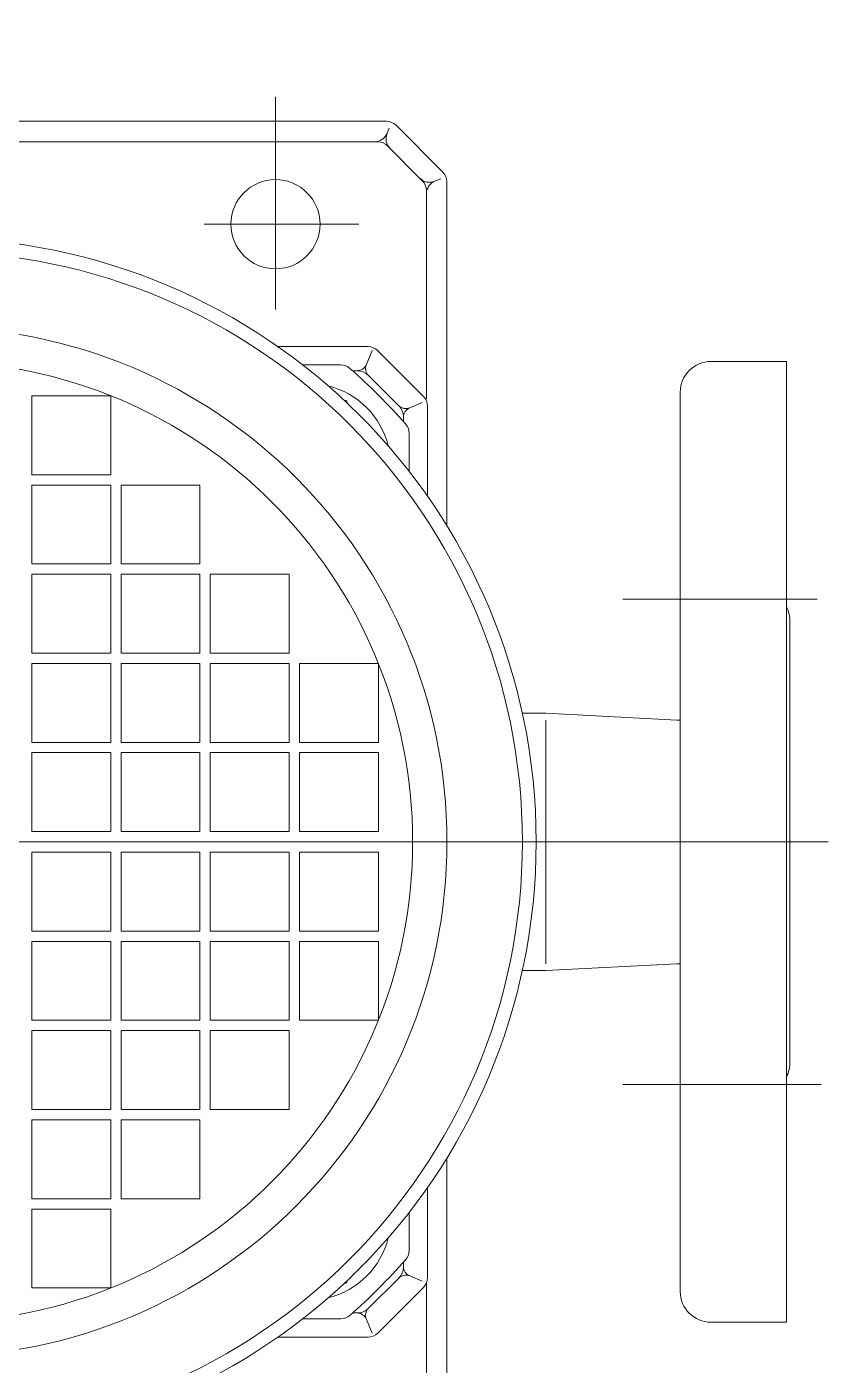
# Model space of a CAD drawing. Header units: millimetres. Extents: x 226317 to 226469, y 8188100 to 8188260.
# Drawn here: x 226393.9187 to 226394.0355, y 8188237.0326 to 8188237.2276 of the extents above; entities that cross this region are included whole.
import ezdxf

# ---------------------------------------------------------------- set-up
doc = ezdxf.new("R2010")
doc.units = ezdxf.units.MM
doc.linetypes.add('IMPORT-RAYABARRA', pattern=[0.8499999999999998, 0.2999999999999999, -0.2999999999999999, 0, -0.25])
doc.layers.add('0-BLOCK-SANIT', color=8, linetype='Continuous', lineweight=25)
doc.layers.add('MQ.TUBERÍA PVC 20mmø', color=3, linetype='IMPORT-RAYABARRA')

# ---------------------------------------------------------------- blocks, each defined once
blk = doc.blocks.new('ASDA')
at = {"layer": '0-BLOCK-SANIT', "color": 8, "lineweight": 0}
for p, q in [((-1.722102589381393, -3.546994368545711, -9.698933451613519e-07), (-1.722102589381393, -3.516010177321732, -9.698933451613519e-07)), ((-1.722102589381393, -3.546994368545711, -9.698933451613519e-07), (-1.722102589381393, -3.516010177321732, -9.698933451613519e-07)), ((-1.705933398974594, -3.519584975205362, -9.698933451613519e-07), (-1.838275195506867, -3.519584975205362, -9.698933451613519e-07)), ((-1.705933398974594, -3.519584975205362, -9.698933451613519e-07), (-1.838275195506867, -3.519584975205362, -9.698933451613519e-07)), ((-1.697689674270805, -3.52699972782284, -9.698933451613519e-07), (-1.704518107173499, -3.52017147000879, -9.698933451613519e-07)), ((-1.697689674270805, -3.52699972782284, -9.698933451613519e-07), (-1.704518107173499, -3.52017147000879, -9.698933451613519e-07)), ((-1.705515538749751, -3.520582194440067, -9.698933451613519e-07), (-1.705833903921302, -3.521350775845349, -9.698933451613519e-07)), ((-1.705515538749751, -3.520582194440067, -9.698933451613519e-07), (-1.705833903921302, -3.521350775845349, -9.698933451613519e-07)), ((-1.707175585848745, -3.5225849756971, -9.698933451613519e-07), (-1.837032032606658, -3.5225849756971, -9.698933451613519e-07)), ((-1.707175585848745, -3.5225849756971, -9.698933451613519e-07), (-1.837032032606658, -3.5225849756971, -9.698933451613519e-07)), ((-1.700689682213124, -3.528242382220924, -9.698933451613519e-07), (-1.705760510114487, -3.523171682842076, -9.698933451613519e-07)), ((-1.700689682213124, -3.528242382220924, -9.698933451613519e-07), (-1.705760510114487, -3.523171682842076, -9.698933451613519e-07)), ((-1.697993510810193, -3.527953724376857, -9.698933451613519e-07), (-1.698869347048458, -3.528316511772573, -9.698933451613519e-07)), ((-1.697993510810193, -3.527953724376857, -9.698933451613519e-07), (-1.698869347048458, -3.528316511772573, -9.698933451613519e-07)), ((-1.700104299408849, -3.560093306936324, -9.698933451613519e-07), (-1.700104299408849, -3.529656204394996, -9.698933451613519e-07)), ((-1.700104299408849, -3.560093306936324, -9.698933451613519e-07), (-1.700104299408849, -3.529656204394996, -9.698933451613519e-07)), ((-1.697104298917111, -3.578550002537668, -9.698933451613519e-07), (-1.697104298917111, -3.528413559310138, -9.698933451613519e-07)), ((-1.697104298917111, -3.578550002537668, -9.698933451613519e-07), (-1.697104298917111, -3.528413559310138, -9.698933451613519e-07)), ((-1.732515675423201, -3.534585007466376, -9.698933451613519e-07), (-1.709959767234977, -3.534585007466376, -9.698933451613519e-07)), ((-1.732515675423201, -3.534585007466376, -9.698933451613519e-07), (-1.709959767234977, -3.534585007466376, -9.698933451613519e-07)), ((-1.721739794535097, -3.552421462722123, -9.698933451613519e-07), (-1.708604542014655, -3.552421462722123, -9.698933451613519e-07)), ((-1.721739794535097, -3.552421462722123, -9.698933451613519e-07), (-1.708604542014655, -3.552421462722123, -9.698933451613519e-07)), ((-1.708003678766545, -3.552973144687712, -9.698933451613519e-07), (-1.708847140369471, -3.555009406991303, -9.698933451613519e-07)), ((-1.708003678766545, -3.552973144687712, -9.698933451613519e-07), (-1.708847140369471, -3.555009406991303, -9.698933451613519e-07)), ((-1.700525549647864, -3.559672030620277, -9.698933451613519e-07), (-1.707190233690199, -3.553007342852652, -9.698933451613519e-07)), ((-1.700525549647864, -3.559672030620277, -9.698933451613519e-07), (-1.707190233690199, -3.553007342852652, -9.698933451613519e-07)), ((-1.712571827170905, -3.555084976367652, -9.698933451613519e-07), (-1.718123586324509, -3.555084976367652, -9.698933451613519e-07)), ((-1.712571827170905, -3.555084976367652, -9.698933451613519e-07), (-1.718123586324509, -3.555084976367652, -9.698933451613519e-07)), ((-1.647601369244512, -3.554585066623986, -9.698933451613519e-07), (-1.658601369184908, -3.554585066623986, -9.698933451613519e-07)), ((-1.647601369244512, -3.554585066623986, -9.698933451613519e-07), (-1.658601369184908, -3.554585066623986, -9.698933451613519e-07)), ((-1.647601369244512, -3.554585066623986, -9.698933451613519e-07), (-1.647601369244512, -3.694584882818162, -9.698933451613519e-07)), ((-1.647601369244512, -3.554585066623986, -9.698933451613519e-07), (-1.647601369244512, -3.694584882818162, -9.698933451613519e-07)), ((-1.710060107929166, -3.555934981442988, -9.698933451613519e-07), (-1.710854298842605, -3.555934981442988, -9.698933451613519e-07)), ((-1.710060107929166, -3.555934981442988, -9.698933451613519e-07), (-1.710854298842605, -3.555934981442988, -9.698933451613519e-07)), ((-1.704039070231374, -3.561127417720854, -9.698933451613519e-07), (-1.708645622653421, -3.556520867161453, -9.698933451613519e-07)), ((-1.704039070231374, -3.561127417720854, -9.698933451613519e-07), (-1.708645622653421, -3.556520867161453, -9.698933451613519e-07)), ((-1.663101370853838, -3.559084854088724, -9.698933451613519e-07), (-1.663101370853838, -3.690085067413747, -9.698933451613519e-07)), ((-1.663101370853838, -3.559084854088724, -9.698933451613519e-07), (-1.663101370853838, -3.690085067413747, -9.698933451613519e-07)), ((-1.746102835459169, -3.559584976173937, -9.698933451613519e-07), (-1.757602834550198, -3.559584976173937, -9.698933451613519e-07)), ((-1.757602834550198, -3.571084975264966, -9.698933451613519e-07), (-1.757602834550198, -3.559584976173937, -9.698933451613519e-07)), ((-1.757602834550198, -3.571084975264966, -9.698933451613519e-07), (-1.757602834550198, -3.559584976173937, -9.698933451613519e-07)), ((-1.746102835459169, -3.559584976173937, -9.698933451613519e-07), (-1.757602834550198, -3.559584976173937, -9.698933451613519e-07)), ((-1.746102835459169, -3.571084975264966, -9.698933451613519e-07), (-1.746102835459169, -3.559584976173937, -9.698933451613519e-07)), ((-1.746102835459169, -3.571084975264966, -9.698933451613519e-07), (-1.746102835459169, -3.559584976173937, -9.698933451613519e-07)), ((-1.712025440705474, -3.560283339582384, -9.698933451613519e-07), (-1.711816217226442, -3.560283339582384, -9.698933451613519e-07)), ((-1.712025440705474, -3.560283339582384, -9.698933451613519e-07), (-1.711816217226442, -3.560283339582384, -9.698933451613519e-07)), ((-1.711816323397215, -3.560283432714641, -9.698933451613519e-07), (-1.711567846534308, -3.560713804326952, -9.698933451613519e-07)), ((-1.711816323397215, -3.560283432714641, -9.698933451613519e-07), (-1.711567846534308, -3.560713804326952, -9.698933451613519e-07)), ((-1.700723822636064, -3.560582497157156, -9.698933451613519e-07), (-1.702527373505291, -3.561329553835094, -9.698933451613519e-07)), ((-1.700723822636064, -3.560582497157156, -9.698933451613519e-07), (-1.702527373505291, -3.561329553835094, -9.698933451613519e-07)), ((-1.699939501879271, -3.561086288653314, -9.698933451613519e-07), (-1.699939501879271, -3.574221755377948, -9.698933451613519e-07)), ((-1.699939501879271, -3.561086288653314, -9.698933451613519e-07), (-1.699939501879271, -3.574221755377948, -9.698933451613519e-07)), ((-1.703452929330524, -3.562541549094021, -9.698933451613519e-07), (-1.703452929330524, -3.563336105085909, -9.698933451613519e-07)), ((-1.703452929330524, -3.562541549094021, -9.698933451613519e-07), (-1.703452929330524, -3.563336105085909, -9.698933451613519e-07)), ((-1.70260112680262, -3.570608017034829, -9.698933451613519e-07), (-1.70260112680262, -3.56505558732897, -9.698933451613519e-07)), ((-1.70260112680262, -3.570608017034829, -9.698933451613519e-07), (-1.70260112680262, -3.56505558732897, -9.698933451613519e-07)), ((-1.746102835459169, -3.571084975264966, -9.698933451613519e-07), (-1.757602834550198, -3.571084975264966, -9.698933451613519e-07)), ((-1.746102835459169, -3.571084975264966, -9.698933451613519e-07), (-1.757602834550198, -3.571084975264966, -9.698933451613519e-07)), ((-1.757602834550198, -3.584084975533187, -9.698933451613519e-07), (-1.757602834550198, -3.572584974579513, -9.698933451613519e-07)), ((-1.746102835459169, -3.572584974579513, -9.698933451613519e-07), (-1.757602834550198, -3.572584974579513, -9.698933451613519e-07)), ((-1.757602834550198, -3.584084975533187, -9.698933451613519e-07), (-1.757602834550198, -3.572584974579513, -9.698933451613519e-07)), ((-1.746102835459169, -3.572584974579513, -9.698933451613519e-07), (-1.757602834550198, -3.572584974579513, -9.698933451613519e-07)), ((-1.746102835459169, -3.584084975533187, -9.698933451613519e-07), (-1.746102835459169, -3.572584974579513, -9.698933451613519e-07)), ((-1.746102835459169, -3.584084975533187, -9.698933451613519e-07), (-1.746102835459169, -3.572584974579513, -9.698933451613519e-07)), ((-1.733102833328303, -3.572584974579513, -9.698933451613519e-07), (-1.744602834281977, -3.572584974579513, -9.698933451613519e-07)), ((-1.744602834281977, -3.584084975533187, -9.698933451613519e-07), (-1.744602834281977, -3.572584974579513, -9.698933451613519e-07)), ((-1.744602834281977, -3.584084975533187, -9.698933451613519e-07), (-1.744602834281977, -3.572584974579513, -9.698933451613519e-07)), ((-1.733102833328303, -3.572584974579513, -9.698933451613519e-07), (-1.744602834281977, -3.572584974579513, -9.698933451613519e-07)), ((-1.733102833328303, -3.584084975533187, -9.698933451613519e-07), (-1.733102833328303, -3.572584974579513, -9.698933451613519e-07)), ((-1.733102833328303, -3.584084975533187, -9.698933451613519e-07), (-1.733102833328303, -3.572584974579513, -9.698933451613519e-07)), ((-1.746102835459169, -3.584084975533187, -9.698933451613519e-07), (-1.757602834550198, -3.584084975533187, -9.698933451613519e-07)), ((-1.746102835459169, -3.584084975533187, -9.698933451613519e-07), (-1.757602834550198, -3.584084975533187, -9.698933451613519e-07)), ((-1.733102833328303, -3.584084975533187, -9.698933451613519e-07), (-1.744602834281977, -3.584084975533187, -9.698933451613519e-07)), ((-1.733102833328303, -3.584084975533187, -9.698933451613519e-07), (-1.744602834281977, -3.584084975533187, -9.698933451613519e-07)), ((-1.757602834550198, -3.597084975801408, -9.698933451613519e-07), (-1.757602834550198, -3.585584974847734, -9.698933451613519e-07)), ((-1.746102835459169, -3.585584974847734, -9.698933451613519e-07), (-1.757602834550198, -3.585584974847734, -9.698933451613519e-07)), ((-1.757602834550198, -3.597084975801408, -9.698933451613519e-07), (-1.757602834550198, -3.585584974847734, -9.698933451613519e-07)), ((-1.746102835459169, -3.585584974847734, -9.698933451613519e-07), (-1.757602834550198, -3.585584974847734, -9.698933451613519e-07)), ((-1.746102835459169, -3.597084975801408, -9.698933451613519e-07), (-1.746102835459169, -3.585584974847734, -9.698933451613519e-07)), ((-1.746102835459169, -3.597084975801408, -9.698933451613519e-07), (-1.746102835459169, -3.585584974847734, -9.698933451613519e-07)), ((-1.744602834281977, -3.597084975801408, -9.698933451613519e-07), (-1.744602834281977, -3.585584974847734, -9.698933451613519e-07)), ((-1.733102833328303, -3.585584974847734, -9.698933451613519e-07), (-1.744602834281977, -3.585584974847734, -9.698933451613519e-07)), ((-1.744602834281977, -3.597084975801408, -9.698933451613519e-07), (-1.744602834281977, -3.585584974847734, -9.698933451613519e-07)), ((-1.733102833328303, -3.585584974847734, -9.698933451613519e-07), (-1.744602834281977, -3.585584974847734, -9.698933451613519e-07)), ((-1.733102833328303, -3.597084975801408, -9.698933451613519e-07), (-1.733102833328303, -3.585584974847734, -9.698933451613519e-07)), ((-1.733102833328303, -3.597084975801408, -9.698933451613519e-07), (-1.733102833328303, -3.585584974847734, -9.698933451613519e-07)), ((-1.720102833060082, -3.585584974847734, -9.698933451613519e-07), (-1.731602834013756, -3.585584974847734, -9.698933451613519e-07)), ((-1.731602834013756, -3.597084975801408, -9.698933451613519e-07), (-1.731602834013756, -3.585584974847734, -9.698933451613519e-07)), ((-1.731602834013756, -3.597084975801408, -9.698933451613519e-07), (-1.731602834013756, -3.585584974847734, -9.698933451613519e-07)), ((-1.720102833060082, -3.585584974847734, -9.698933451613519e-07), (-1.731602834013756, -3.585584974847734, -9.698933451613519e-07)), ((-1.720102833060082, -3.597084975801408, -9.698933451613519e-07), (-1.720102833060082, -3.585584974847734, -9.698933451613519e-07)), ((-1.720102833060082, -3.597084975801408, -9.698933451613519e-07), (-1.720102833060082, -3.585584974847734, -9.698933451613519e-07)), ((-1.643123587069567, -3.589229597710073, -9.698933451613519e-07), (-1.671469047141727, -3.589229597710073, -9.698933451613519e-07)), ((-1.643123587069567, -3.589229597710073, -9.698933451613519e-07), (-1.671469047141727, -3.589229597710073, -9.698933451613519e-07)), ((-1.647101366368588, -3.592584700323641, -9.698933451613519e-07), (-1.647101366368588, -3.656585250981152, -9.698933451613519e-07)), ((-1.647101366368588, -3.592584700323641, -9.698933451613519e-07), (-1.647101366368588, -3.656585250981152, -9.698933451613519e-07)), ((-1.746102835459169, -3.597084975801408, -9.698933451613519e-07), (-1.757602834550198, -3.597084975801408, -9.698933451613519e-07)), ((-1.746102835459169, -3.597084975801408, -9.698933451613519e-07), (-1.757602834550198, -3.597084975801408, -9.698933451613519e-07)), ((-1.733102833328303, -3.597084975801408, -9.698933451613519e-07), (-1.744602834281977, -3.597084975801408, -9.698933451613519e-07)), ((-1.733102833328303, -3.597084975801408, -9.698933451613519e-07), (-1.744602834281977, -3.597084975801408, -9.698933451613519e-07)), ((-1.720102833060082, -3.597084975801408, -9.698933451613519e-07), (-1.731602834013756, -3.597084975801408, -9.698933451613519e-07)), ((-1.720102833060082, -3.597084975801408, -9.698933451613519e-07), (-1.731602834013756, -3.597084975801408, -9.698933451613519e-07)), ((-1.757602834550198, -3.610084976069629, -9.698933451613519e-07), (-1.757602834550198, -3.598584975115955, -9.698933451613519e-07)), ((-1.746102835459169, -3.598584975115955, -9.698933451613519e-07), (-1.757602834550198, -3.598584975115955, -9.698933451613519e-07)), ((-1.757602834550198, -3.610084976069629, -9.698933451613519e-07), (-1.757602834550198, -3.598584975115955, -9.698933451613519e-07)), ((-1.746102835459169, -3.598584975115955, -9.698933451613519e-07), (-1.757602834550198, -3.598584975115955, -9.698933451613519e-07)), ((-1.746102835459169, -3.610084976069629, -9.698933451613519e-07), (-1.746102835459169, -3.598584975115955, -9.698933451613519e-07)), ((-1.746102835459169, -3.610084976069629, -9.698933451613519e-07), (-1.746102835459169, -3.598584975115955, -9.698933451613519e-07)), ((-1.744602834281977, -3.610084976069629, -9.698933451613519e-07), (-1.744602834281977, -3.598584975115955, -9.698933451613519e-07)), ((-1.733102833328303, -3.598584975115955, -9.698933451613519e-07), (-1.744602834281977, -3.598584975115955, -9.698933451613519e-07)), ((-1.744602834281977, -3.610084976069629, -9.698933451613519e-07), (-1.744602834281977, -3.598584975115955, -9.698933451613519e-07)), ((-1.733102833328303, -3.598584975115955, -9.698933451613519e-07), (-1.744602834281977, -3.598584975115955, -9.698933451613519e-07)), ((-1.733102833328303, -3.610084976069629, -9.698933451613519e-07), (-1.733102833328303, -3.598584975115955, -9.698933451613519e-07)), ((-1.733102833328303, -3.610084976069629, -9.698933451613519e-07), (-1.733102833328303, -3.598584975115955, -9.698933451613519e-07)), ((-1.731602834013756, -3.610084976069629, -9.698933451613519e-07), (-1.731602834013756, -3.598584975115955, -9.698933451613519e-07)), ((-1.720102833060082, -3.598584975115955, -9.698933451613519e-07), (-1.731602834013756, -3.598584975115955, -9.698933451613519e-07)), ((-1.731602834013756, -3.610084976069629, -9.698933451613519e-07), (-1.731602834013756, -3.598584975115955, -9.698933451613519e-07)), ((-1.720102833060082, -3.598584975115955, -9.698933451613519e-07), (-1.731602834013756, -3.598584975115955, -9.698933451613519e-07)), ((-1.720102833060082, -3.610084976069629, -9.698933451613519e-07), (-1.720102833060082, -3.598584975115955, -9.698933451613519e-07)), ((-1.720102833060082, -3.610084976069629, -9.698933451613519e-07), (-1.720102833060082, -3.598584975115955, -9.698933451613519e-07)), ((-1.707102834654506, -3.598584975115955, -9.698933451613519e-07), (-1.718602833745535, -3.598584975115955, -9.698933451613519e-07)), ((-1.718602833745535, -3.610084976069629, -9.698933451613519e-07), (-1.718602833745535, -3.598584975115955, -9.698933451613519e-07)), ((-1.718602833745535, -3.610084976069629, -9.698933451613519e-07), (-1.718602833745535, -3.598584975115955, -9.698933451613519e-07)), ((-1.707102834654506, -3.598584975115955, -9.698933451613519e-07), (-1.718602833745535, -3.598584975115955, -9.698933451613519e-07)), ((-1.707102834654506, -3.610084976069629, -9.698933451613519e-07), (-1.707102834654506, -3.598584975115955, -9.698933451613519e-07)), ((-1.707102834654506, -3.610084976069629, -9.698933451613519e-07), (-1.707102834654506, -3.598584975115955, -9.698933451613519e-07)), ((-1.682682910410222, -3.605834945105016, -9.698933451613519e-07), (-1.686123586667236, -3.605834945105016, -9.698933451613519e-07)), ((-1.682682910410222, -3.605834945105016, -9.698933451613519e-07), (-1.686123586667236, -3.605834945105016, -9.698933451613519e-07)), ((-1.663601949287113, -3.606835172511637, -9.698933451613519e-07), (-1.682683184219059, -3.605835164897144, -9.698933451613519e-07)), ((-1.663601949287113, -3.606835172511637, -9.698933451613519e-07), (-1.682683184219059, -3.605835164897144, -9.698933451613519e-07)), ((-1.68268120608991, -3.606834975071251, -9.698933451613519e-07), (-1.68268120608991, -3.642334944568574, -9.698933451613519e-07)), ((-1.68268120608991, -3.606834975071251, -9.698933451613519e-07), (-1.68268120608991, -3.642334944568574, -9.698933451613519e-07)), ((-1.663101370853838, -3.606834975071251, -9.698933451613519e-07), (-1.66360185429221, -3.606834975071251, -9.698933451613519e-07)), ((-1.663101370853838, -3.606834975071251, -9.698933451613519e-07), (-1.66360185429221, -3.606834975071251, -9.698933451613519e-07)), ((-1.746102835459169, -3.610084976069629, -9.698933451613519e-07), (-1.757602834550198, -3.610084976069629, -9.698933451613519e-07)), ((-1.746102835459169, -3.610084976069629, -9.698933451613519e-07), (-1.757602834550198, -3.610084976069629, -9.698933451613519e-07)), ((-1.733102833328303, -3.610084976069629, -9.698933451613519e-07), (-1.744602834281977, -3.610084976069629, -9.698933451613519e-07)), ((-1.733102833328303, -3.610084976069629, -9.698933451613519e-07), (-1.744602834281977, -3.610084976069629, -9.698933451613519e-07)), ((-1.720102833060082, -3.610084976069629, -9.698933451613519e-07), (-1.731602834013756, -3.610084976069629, -9.698933451613519e-07)), ((-1.720102833060082, -3.610084976069629, -9.698933451613519e-07), (-1.731602834013756, -3.610084976069629, -9.698933451613519e-07)), ((-1.707102834654506, -3.610084976069629, -9.698933451613519e-07), (-1.718602833745535, -3.610084976069629, -9.698933451613519e-07)), ((-1.707102834654506, -3.610084976069629, -9.698933451613519e-07), (-1.718602833745535, -3.610084976069629, -9.698933451613519e-07)), ((-1.746102835459169, -3.611584975384176, -9.698933451613519e-07), (-1.757602834550198, -3.611584975384176, -9.698933451613519e-07)), ((-1.757602834550198, -3.62308497633785, -9.698933451613519e-07), (-1.757602834550198, -3.611584975384176, -9.698933451613519e-07)), ((-1.746102835459169, -3.611584975384176, -9.698933451613519e-07), (-1.757602834550198, -3.611584975384176, -9.698933451613519e-07)), ((-1.757602834550198, -3.62308497633785, -9.698933451613519e-07), (-1.757602834550198, -3.611584975384176, -9.698933451613519e-07)), ((-1.746102835459169, -3.62308497633785, -9.698933451613519e-07), (-1.746102835459169, -3.611584975384176, -9.698933451613519e-07)), ((-1.746102835459169, -3.62308497633785, -9.698933451613519e-07), (-1.746102835459169, -3.611584975384176, -9.698933451613519e-07)), ((-1.744602834281977, -3.62308497633785, -9.698933451613519e-07), (-1.744602834281977, -3.611584975384176, -9.698933451613519e-07)), ((-1.733102833328303, -3.611584975384176, -9.698933451613519e-07), (-1.744602834281977, -3.611584975384176, -9.698933451613519e-07)), ((-1.744602834281977, -3.62308497633785, -9.698933451613519e-07), (-1.744602834281977, -3.611584975384176, -9.698933451613519e-07)), ((-1.733102833328303, -3.611584975384176, -9.698933451613519e-07), (-1.744602834281977, -3.611584975384176, -9.698933451613519e-07)), ((-1.733102833328303, -3.62308497633785, -9.698933451613519e-07), (-1.733102833328303, -3.611584975384176, -9.698933451613519e-07)), ((-1.733102833328303, -3.62308497633785, -9.698933451613519e-07), (-1.733102833328303, -3.611584975384176, -9.698933451613519e-07)), ((-1.731602834013756, -3.62308497633785, -9.698933451613519e-07), (-1.731602834013756, -3.611584975384176, -9.698933451613519e-07)), ((-1.720102833060082, -3.611584975384176, -9.698933451613519e-07), (-1.731602834013756, -3.611584975384176, -9.698933451613519e-07)), ((-1.731602834013756, -3.62308497633785, -9.698933451613519e-07), (-1.731602834013756, -3.611584975384176, -9.698933451613519e-07)), ((-1.720102833060082, -3.611584975384176, -9.698933451613519e-07), (-1.731602834013756, -3.611584975384176, -9.698933451613519e-07)), ((-1.720102833060082, -3.62308497633785, -9.698933451613519e-07), (-1.720102833060082, -3.611584975384176, -9.698933451613519e-07)), ((-1.720102833060082, -3.62308497633785, -9.698933451613519e-07), (-1.720102833060082, -3.611584975384176, -9.698933451613519e-07)), ((-1.718602833745535, -3.62308497633785, -9.698933451613519e-07), (-1.718602833745535, -3.611584975384176, -9.698933451613519e-07)), ((-1.707102834654506, -3.611584975384176, -9.698933451613519e-07), (-1.718602833745535, -3.611584975384176, -9.698933451613519e-07)), ((-1.718602833745535, -3.62308497633785, -9.698933451613519e-07), (-1.718602833745535, -3.611584975384176, -9.698933451613519e-07)), ((-1.707102834654506, -3.611584975384176, -9.698933451613519e-07), (-1.718602833745535, -3.611584975384176, -9.698933451613519e-07)), ((-1.707102834654506, -3.62308497633785, -9.698933451613519e-07), (-1.707102834654506, -3.611584975384176, -9.698933451613519e-07)), ((-1.707102834654506, -3.62308497633785, -9.698933451613519e-07), (-1.707102834654506, -3.611584975384176, -9.698933451613519e-07)), ((-1.746102835459169, -3.62308497633785, -9.698933451613519e-07), (-1.757602834550198, -3.62308497633785, -9.698933451613519e-07)), ((-1.746102835459169, -3.62308497633785, -9.698933451613519e-07), (-1.757602834550198, -3.62308497633785, -9.698933451613519e-07)), ((-1.733102833328303, -3.62308497633785, -9.698933451613519e-07), (-1.744602834281977, -3.62308497633785, -9.698933451613519e-07)), ((-1.733102833328303, -3.62308497633785, -9.698933451613519e-07), (-1.744602834281977, -3.62308497633785, -9.698933451613519e-07)), ((-1.720102833060082, -3.62308497633785, -9.698933451613519e-07), (-1.731602834013756, -3.62308497633785, -9.698933451613519e-07)), ((-1.720102833060082, -3.62308497633785, -9.698933451613519e-07), (-1.731602834013756, -3.62308497633785, -9.698933451613519e-07)), ((-1.707102834654506, -3.62308497633785, -9.698933451613519e-07), (-1.718602833745535, -3.62308497633785, -9.698933451613519e-07)), ((-1.707102834654506, -3.62308497633785, -9.698933451613519e-07), (-1.718602833745535, -3.62308497633785, -9.698933451613519e-07)), ((-1.641520069388207, -3.624584975652397, -9.698933451613519e-07), (-1.902399708924349, -3.624584975652397, -9.698933451613519e-07)), ((-1.641520069388207, -3.624584975652397, -9.698933451613519e-07), (-1.902399708924349, -3.624584975652397, -9.698933451613519e-07)), ((-1.757602834550198, -3.626084974966943, -9.698933451613519e-07), (-1.746102835459169, -3.626084974966943, -9.698933451613519e-07)), ((-1.757602834550198, -3.637584975920618, -9.698933451613519e-07), (-1.757602834550198, -3.626084974966943, -9.698933451613519e-07)), ((-1.757602834550198, -3.626084974966943, -9.698933451613519e-07), (-1.746102835459169, -3.626084974966943, -9.698933451613519e-07)), ((-1.757602834550198, -3.637584975920618, -9.698933451613519e-07), (-1.757602834550198, -3.626084974966943, -9.698933451613519e-07)), ((-1.746102835459169, -3.637584975920618, -9.698933451613519e-07), (-1.746102835459169, -3.626084974966943, -9.698933451613519e-07)), ((-1.746102835459169, -3.637584975920618, -9.698933451613519e-07), (-1.746102835459169, -3.626084974966943, -9.698933451613519e-07)), ((-1.744602834281977, -3.626084974966943, -9.698933451613519e-07), (-1.733102833328303, -3.626084974966943, -9.698933451613519e-07)), ((-1.744602834281977, -3.637584975920618, -9.698933451613519e-07), (-1.744602834281977, -3.626084974966943, -9.698933451613519e-07)), ((-1.744602834281977, -3.626084974966943, -9.698933451613519e-07), (-1.733102833328303, -3.626084974966943, -9.698933451613519e-07)), ((-1.744602834281977, -3.637584975920618, -9.698933451613519e-07), (-1.744602834281977, -3.626084974966943, -9.698933451613519e-07)), ((-1.733102833328303, -3.637584975920618, -9.698933451613519e-07), (-1.733102833328303, -3.626084974966943, -9.698933451613519e-07)), ((-1.733102833328303, -3.637584975920618, -9.698933451613519e-07), (-1.733102833328303, -3.626084974966943, -9.698933451613519e-07)), ((-1.731602834013756, -3.626084974966943, -9.698933451613519e-07), (-1.720102833060082, -3.626084974966943, -9.698933451613519e-07)), ((-1.731602834013756, -3.637584975920618, -9.698933451613519e-07), (-1.731602834013756, -3.626084974966943, -9.698933451613519e-07)), ((-1.731602834013756, -3.626084974966943, -9.698933451613519e-07), (-1.720102833060082, -3.626084974966943, -9.698933451613519e-07)), ((-1.731602834013756, -3.637584975920618, -9.698933451613519e-07), (-1.731602834013756, -3.626084974966943, -9.698933451613519e-07)), ((-1.720102833060082, -3.637584975920618, -9.698933451613519e-07), (-1.720102833060082, -3.626084974966943, -9.698933451613519e-07)), ((-1.720102833060082, -3.637584975920618, -9.698933451613519e-07), (-1.720102833060082, -3.626084974966943, -9.698933451613519e-07)), ((-1.718602833745535, -3.626084974966943, -9.698933451613519e-07), (-1.707102834654506, -3.626084974966943, -9.698933451613519e-07)), ((-1.718602833745535, -3.637584975920618, -9.698933451613519e-07), (-1.718602833745535, -3.626084974966943, -9.698933451613519e-07)), ((-1.718602833745535, -3.626084974966943, -9.698933451613519e-07), (-1.707102834654506, -3.626084974966943, -9.698933451613519e-07)), ((-1.718602833745535, -3.637584975920618, -9.698933451613519e-07), (-1.718602833745535, -3.626084974966943, -9.698933451613519e-07)), ((-1.707102834654506, -3.637584975920618, -9.698933451613519e-07), (-1.707102834654506, -3.626084974966943, -9.698933451613519e-07)), ((-1.707102834654506, -3.637584975920618, -9.698933451613519e-07), (-1.707102834654506, -3.626084974966943, -9.698933451613519e-07)), ((-1.757602834550198, -3.637584975920618, -9.698933451613519e-07), (-1.746102835459169, -3.637584975920618, -9.698933451613519e-07)), ((-1.757602834550198, -3.637584975920618, -9.698933451613519e-07), (-1.746102835459169, -3.637584975920618, -9.698933451613519e-07)), ((-1.757602834550198, -3.639084975235164, -9.698933451613519e-07), (-1.746102835459169, -3.639084975235164, -9.698933451613519e-07)), ((-1.757602834550198, -3.650584976188838, -9.698933451613519e-07), (-1.757602834550198, -3.639084975235164, -9.698933451613519e-07)), ((-1.757602834550198, -3.650584976188838, -9.698933451613519e-07), (-1.757602834550198, -3.639084975235164, -9.698933451613519e-07)), ((-1.757602834550198, -3.639084975235164, -9.698933451613519e-07), (-1.746102835459169, -3.639084975235164, -9.698933451613519e-07)), ((-1.746102835459169, -3.650584976188838, -9.698933451613519e-07), (-1.746102835459169, -3.639084975235164, -9.698933451613519e-07)), ((-1.746102835459169, -3.650584976188838, -9.698933451613519e-07), (-1.746102835459169, -3.639084975235164, -9.698933451613519e-07)), ((-1.744602834281977, -3.637584975920618, -9.698933451613519e-07), (-1.733102833328303, -3.637584975920618, -9.698933451613519e-07)), ((-1.744602834281977, -3.637584975920618, -9.698933451613519e-07), (-1.733102833328303, -3.637584975920618, -9.698933451613519e-07)), ((-1.744602834281977, -3.639084975235164, -9.698933451613519e-07), (-1.733102833328303, -3.639084975235164, -9.698933451613519e-07)), ((-1.744602834281977, -3.650584976188838, -9.698933451613519e-07), (-1.744602834281977, -3.639084975235164, -9.698933451613519e-07)), ((-1.744602834281977, -3.650584976188838, -9.698933451613519e-07), (-1.744602834281977, -3.639084975235164, -9.698933451613519e-07)), ((-1.744602834281977, -3.639084975235164, -9.698933451613519e-07), (-1.733102833328303, -3.639084975235164, -9.698933451613519e-07)), ((-1.733102833328303, -3.650584976188838, -9.698933451613519e-07), (-1.733102833328303, -3.639084975235164, -9.698933451613519e-07)), ((-1.733102833328303, -3.650584976188838, -9.698933451613519e-07), (-1.733102833328303, -3.639084975235164, -9.698933451613519e-07)), ((-1.731602834013756, -3.637584975920618, -9.698933451613519e-07), (-1.720102833060082, -3.637584975920618, -9.698933451613519e-07)), ((-1.731602834013756, -3.637584975920618, -9.698933451613519e-07), (-1.720102833060082, -3.637584975920618, -9.698933451613519e-07)), ((-1.731602834013756, -3.639084975235164, -9.698933451613519e-07), (-1.720102833060082, -3.639084975235164, -9.698933451613519e-07)), ((-1.731602834013756, -3.650584976188838, -9.698933451613519e-07), (-1.731602834013756, -3.639084975235164, -9.698933451613519e-07)), ((-1.731602834013756, -3.650584976188838, -9.698933451613519e-07), (-1.731602834013756, -3.639084975235164, -9.698933451613519e-07)), ((-1.731602834013756, -3.639084975235164, -9.698933451613519e-07), (-1.720102833060082, -3.639084975235164, -9.698933451613519e-07)), ((-1.720102833060082, -3.650584976188838, -9.698933451613519e-07), (-1.720102833060082, -3.639084975235164, -9.698933451613519e-07)), ((-1.720102833060082, -3.650584976188838, -9.698933451613519e-07), (-1.720102833060082, -3.639084975235164, -9.698933451613519e-07)), ((-1.718602833745535, -3.637584975920618, -9.698933451613519e-07), (-1.707102834654506, -3.637584975920618, -9.698933451613519e-07)), ((-1.718602833745535, -3.637584975920618, -9.698933451613519e-07), (-1.707102834654506, -3.637584975920618, -9.698933451613519e-07)), ((-1.718602833745535, -3.639084975235164, -9.698933451613519e-07), (-1.707102834654506, -3.639084975235164, -9.698933451613519e-07)), ((-1.718602833745535, -3.650584976188838, -9.698933451613519e-07), (-1.718602833745535, -3.639084975235164, -9.698933451613519e-07)), ((-1.718602833745535, -3.650584976188838, -9.698933451613519e-07), (-1.718602833745535, -3.639084975235164, -9.698933451613519e-07)), ((-1.718602833745535, -3.639084975235164, -9.698933451613519e-07), (-1.707102834654506, -3.639084975235164, -9.698933451613519e-07)), ((-1.707102834654506, -3.650584976188838, -9.698933451613519e-07), (-1.707102834654506, -3.639084975235164, -9.698933451613519e-07)), ((-1.707102834654506, -3.650584976188838, -9.698933451613519e-07), (-1.707102834654506, -3.639084975235164, -9.698933451613519e-07)), ((-1.682679559511598, -3.643334777094424, -9.698933451613519e-07), (-1.663600269181188, -3.642334873788059, -9.698933451613519e-07)), ((-1.682679559511598, -3.643334777094424, -9.698933451613519e-07), (-1.663600269181188, -3.642334873788059, -9.698933451613519e-07)), ((-1.66360185429221, -3.642334944568574, -9.698933451613519e-07), (-1.663101370853838, -3.642334944568574, -9.698933451613519e-07)), ((-1.66360185429221, -3.642334944568574, -9.698933451613519e-07), (-1.663101370853838, -3.642334944568574, -9.698933451613519e-07)), ((-1.682680958358105, -3.643334853462875, -9.698933451613519e-07), (-1.686123586667236, -3.643334853462875, -9.698933451613519e-07)), ((-1.682680958358105, -3.643334853462875, -9.698933451613519e-07), (-1.686123586667236, -3.643334853462875, -9.698933451613519e-07)), ((-1.757602834550198, -3.650584976188838, -9.698933451613519e-07), (-1.746102835459169, -3.650584976188838, -9.698933451613519e-07)), ((-1.757602834550198, -3.650584976188838, -9.698933451613519e-07), (-1.746102835459169, -3.650584976188838, -9.698933451613519e-07)), ((-1.744602834281977, -3.650584976188838, -9.698933451613519e-07), (-1.733102833328303, -3.650584976188838, -9.698933451613519e-07)), ((-1.744602834281977, -3.650584976188838, -9.698933451613519e-07), (-1.733102833328303, -3.650584976188838, -9.698933451613519e-07)), ((-1.731602834013756, -3.650584976188838, -9.698933451613519e-07), (-1.720102833060082, -3.650584976188838, -9.698933451613519e-07)), ((-1.731602834013756, -3.650584976188838, -9.698933451613519e-07), (-1.720102833060082, -3.650584976188838, -9.698933451613519e-07)), ((-1.718602833745535, -3.650584976188838, -9.698933451613519e-07), (-1.707102834654506, -3.650584976188838, -9.698933451613519e-07)), ((-1.718602833745535, -3.650584976188838, -9.698933451613519e-07), (-1.707102834654506, -3.650584976188838, -9.698933451613519e-07)), ((-1.757602834550198, -3.652084975503385, -9.698933451613519e-07), (-1.746102835459169, -3.652084975503385, -9.698933451613519e-07)), ((-1.757602834550198, -3.663584974594414, -9.698933451613519e-07), (-1.757602834550198, -3.652084975503385, -9.698933451613519e-07)), ((-1.757602834550198, -3.663584974594414, -9.698933451613519e-07), (-1.757602834550198, -3.652084975503385, -9.698933451613519e-07)), ((-1.757602834550198, -3.652084975503385, -9.698933451613519e-07), (-1.746102835459169, -3.652084975503385, -9.698933451613519e-07)), ((-1.746102835459169, -3.663584974594414, -9.698933451613519e-07), (-1.746102835459169, -3.652084975503385, -9.698933451613519e-07)), ((-1.746102835459169, -3.663584974594414, -9.698933451613519e-07), (-1.746102835459169, -3.652084975503385, -9.698933451613519e-07)), ((-1.744602834281977, -3.652084975503385, -9.698933451613519e-07), (-1.733102833328303, -3.652084975503385, -9.698933451613519e-07)), ((-1.744602834281977, -3.663584974594414, -9.698933451613519e-07), (-1.744602834281977, -3.652084975503385, -9.698933451613519e-07)), ((-1.744602834281977, -3.652084975503385, -9.698933451613519e-07), (-1.733102833328303, -3.652084975503385, -9.698933451613519e-07)), ((-1.744602834281977, -3.663584974594414, -9.698933451613519e-07), (-1.744602834281977, -3.652084975503385, -9.698933451613519e-07)), ((-1.733102833328303, -3.663584974594414, -9.698933451613519e-07), (-1.733102833328303, -3.652084975503385, -9.698933451613519e-07)), ((-1.733102833328303, -3.663584974594414, -9.698933451613519e-07), (-1.733102833328303, -3.652084975503385, -9.698933451613519e-07)), ((-1.731602834013756, -3.652084975503385, -9.698933451613519e-07), (-1.720102833060082, -3.652084975503385, -9.698933451613519e-07)), ((-1.731602834013756, -3.663584974594414, -9.698933451613519e-07), (-1.731602834013756, -3.652084975503385, -9.698933451613519e-07)), ((-1.731602834013756, -3.663584974594414, -9.698933451613519e-07), (-1.731602834013756, -3.652084975503385, -9.698933451613519e-07)), ((-1.731602834013756, -3.652084975503385, -9.698933451613519e-07), (-1.720102833060082, -3.652084975503385, -9.698933451613519e-07)), ((-1.720102833060082, -3.663584974594414, -9.698933451613519e-07), (-1.720102833060082, -3.652084975503385, -9.698933451613519e-07)), ((-1.720102833060082, -3.663584974594414, -9.698933451613519e-07), (-1.720102833060082, -3.652084975503385, -9.698933451613519e-07)), ((-1.671469047141727, -3.659942337311804, -9.698933451613519e-07), (-1.642554006946739, -3.659942337311804, -9.698933451613519e-07)), ((-1.671469047141727, -3.659942337311804, -9.698933451613519e-07), (-1.642554006946739, -3.659942337311804, -9.698933451613519e-07)), ((-1.757602834550198, -3.663584974594414, -9.698933451613519e-07), (-1.746102835459169, -3.663584974594414, -9.698933451613519e-07)), ((-1.757602834550198, -3.663584974594414, -9.698933451613519e-07), (-1.746102835459169, -3.663584974594414, -9.698933451613519e-07)), ((-1.744602834281977, -3.663584974594414, -9.698933451613519e-07), (-1.733102833328303, -3.663584974594414, -9.698933451613519e-07)), ((-1.744602834281977, -3.663584974594414, -9.698933451613519e-07), (-1.733102833328303, -3.663584974594414, -9.698933451613519e-07)), ((-1.731602834013756, -3.663584974594414, -9.698933451613519e-07), (-1.720102833060082, -3.663584974594414, -9.698933451613519e-07)), ((-1.731602834013756, -3.663584974594414, -9.698933451613519e-07), (-1.720102833060082, -3.663584974594414, -9.698933451613519e-07)), ((-1.757602834550198, -3.665084975771606, -9.698933451613519e-07), (-1.746102835459169, -3.665084975771606, -9.698933451613519e-07)), ((-1.757602834550198, -3.676584974862635, -9.698933451613519e-07), (-1.757602834550198, -3.665084975771606, -9.698933451613519e-07)), ((-1.757602834550198, -3.665084975771606, -9.698933451613519e-07), (-1.746102835459169, -3.665084975771606, -9.698933451613519e-07)), ((-1.757602834550198, -3.676584974862635, -9.698933451613519e-07), (-1.757602834550198, -3.665084975771606, -9.698933451613519e-07)), ((-1.746102835459169, -3.676584974862635, -9.698933451613519e-07), (-1.746102835459169, -3.665084975771606, -9.698933451613519e-07)), ((-1.746102835459169, -3.676584974862635, -9.698933451613519e-07), (-1.746102835459169, -3.665084975771606, -9.698933451613519e-07)), ((-1.744602834281977, -3.665084975771606, -9.698933451613519e-07), (-1.733102833328303, -3.665084975771606, -9.698933451613519e-07)), ((-1.744602834281977, -3.676584974862635, -9.698933451613519e-07), (-1.744602834281977, -3.665084975771606, -9.698933451613519e-07)), ((-1.744602834281977, -3.676584974862635, -9.698933451613519e-07), (-1.744602834281977, -3.665084975771606, -9.698933451613519e-07)), ((-1.744602834281977, -3.665084975771606, -9.698933451613519e-07), (-1.733102833328303, -3.665084975771606, -9.698933451613519e-07)), ((-1.733102833328303, -3.676584974862635, -9.698933451613519e-07), (-1.733102833328303, -3.665084975771606, -9.698933451613519e-07)), ((-1.733102833328303, -3.676584974862635, -9.698933451613519e-07), (-1.733102833328303, -3.665084975771606, -9.698933451613519e-07)), ((-1.697104298917111, -3.720787628553808, -9.698933451613519e-07), (-1.697104298917111, -3.670619980432093, -9.698933451613519e-07)), ((-1.697104298917111, -3.720787628553808, -9.698933451613519e-07), (-1.697104298917111, -3.670619980432093, -9.698933451613519e-07)), ((-1.699939501879271, -3.674948195926845, -9.698933451613519e-07), (-1.699939501879271, -3.688083753921092, -9.698933451613519e-07)), ((-1.699939501879271, -3.674948195926845, -9.698933451613519e-07), (-1.699939501879271, -3.688083753921092, -9.698933451613519e-07)), ((-1.757602834550198, -3.676584974862635, -9.698933451613519e-07), (-1.746102835459169, -3.676584974862635, -9.698933451613519e-07)), ((-1.757602834550198, -3.676584974862635, -9.698933451613519e-07), (-1.746102835459169, -3.676584974862635, -9.698933451613519e-07)), ((-1.757602834550198, -3.678084976039827, -9.698933451613519e-07), (-1.746102835459169, -3.678084976039827, -9.698933451613519e-07)), ((-1.757602834550198, -3.689584975130856, -9.698933451613519e-07), (-1.757602834550198, -3.678084976039827, -9.698933451613519e-07)), ((-1.757602834550198, -3.689584975130856, -9.698933451613519e-07), (-1.757602834550198, -3.678084976039827, -9.698933451613519e-07)), ((-1.757602834550198, -3.678084976039827, -9.698933451613519e-07), (-1.746102835459169, -3.678084976039827, -9.698933451613519e-07)), ((-1.746102835459169, -3.689584975130856, -9.698933451613519e-07), (-1.746102835459169, -3.678084976039827, -9.698933451613519e-07)), ((-1.746102835459169, -3.689584975130856, -9.698933451613519e-07), (-1.746102835459169, -3.678084976039827, -9.698933451613519e-07)), ((-1.744602834281977, -3.676584974862635, -9.698933451613519e-07), (-1.733102833328303, -3.676584974862635, -9.698933451613519e-07)), ((-1.744602834281977, -3.676584974862635, -9.698933451613519e-07), (-1.733102833328303, -3.676584974862635, -9.698933451613519e-07)), ((-1.70260112680262, -3.684113937430084, -9.698933451613519e-07), (-1.70260112680262, -3.678561934269965, -9.698933451613519e-07)), ((-1.70260112680262, -3.684113937430084, -9.698933451613519e-07), (-1.70260112680262, -3.678561934269965, -9.698933451613519e-07)), ((-1.703452929330524, -3.685833846218884, -9.698933451613519e-07), (-1.703452929330524, -3.68662831094116, -9.698933451613519e-07)), ((-1.703452929330524, -3.685833846218884, -9.698933451613519e-07), (-1.703452929330524, -3.68662831094116, -9.698933451613519e-07)), ((-1.708645708335098, -3.692649190314114, -9.698933451613519e-07), (-1.704039154050406, -3.688042637892067, -9.698933451613519e-07)), ((-1.708645708335098, -3.692649190314114, -9.698933451613519e-07), (-1.704039154050406, -3.688042637892067, -9.698933451613519e-07)), ((-1.702527438697871, -3.687840306200087, -9.698933451613519e-07), (-1.700723669899162, -3.688587456010282, -9.698933451613519e-07)), ((-1.702527438697871, -3.687840306200087, -9.698933451613519e-07), (-1.700723669899162, -3.688587456010282, -9.698933451613519e-07)), ((-1.757602834550198, -3.689584975130856, -9.698933451613519e-07), (-1.746102835459169, -3.689584975130856, -9.698933451613519e-07)), ((-1.757602834550198, -3.689584975130856, -9.698933451613519e-07), (-1.746102835459169, -3.689584975130856, -9.698933451613519e-07)), ((-1.712025440705474, -3.68888655025512, -9.698933451613519e-07), (-1.711816217226442, -3.68888655025512, -9.698933451613519e-07)), ((-1.712025440705474, -3.68888655025512, -9.698933451613519e-07), (-1.711816217226442, -3.68888655025512, -9.698933451613519e-07)), ((-1.711567893100437, -3.68845618609339, -9.698933451613519e-07), (-1.711816308496054, -3.688886451534927, -9.698933451613519e-07)), ((-1.711567893100437, -3.68845618609339, -9.698933451613519e-07), (-1.711816308496054, -3.688886451534927, -9.698933451613519e-07)), ((-1.707190323097166, -3.69616271276027, -9.698933451613519e-07), (-1.700525633466896, -3.689498024992645, -9.698933451613519e-07)), ((-1.707190323097166, -3.69616271276027, -9.698933451613519e-07), (-1.700525633466896, -3.689498024992645, -9.698933451613519e-07)), ((-1.700104299408849, -3.719513990916312, -9.698933451613519e-07), (-1.700104299408849, -3.688913038931787, -9.698933451613519e-07)), ((-1.700104299408849, -3.719513990916312, -9.698933451613519e-07), (-1.700104299408849, -3.688913038931787, -9.698933451613519e-07)), ((-1.710060107929166, -3.693234969861805, -9.698933451613519e-07), (-1.710854298842605, -3.693234969861805, -9.698933451613519e-07)), ((-1.710060107929166, -3.693234969861805, -9.698933451613519e-07), (-1.710854298842605, -3.693234969861805, -9.698933451613519e-07)), ((-1.718123346043285, -3.694084639661014, -9.698933451613519e-07), (-1.712571827170905, -3.694084639661014, -9.698933451613519e-07)), ((-1.718123346043285, -3.694084639661014, -9.698933451613519e-07), (-1.712571827170905, -3.694084639661014, -9.698933451613519e-07)), ((-1.708847473782953, -3.694160717539489, -9.698933451613519e-07), (-1.708003989828285, -3.69619703758508, -9.698933451613519e-07)), ((-1.708847473782953, -3.694160717539489, -9.698933451613519e-07), (-1.708003989828285, -3.69619703758508, -9.698933451613519e-07)), ((-1.658601369184908, -3.694584882818162, -9.698933451613519e-07), (-1.647601369244512, -3.694584882818162, -9.698933451613519e-07)), ((-1.658601369184908, -3.694584882818162, -9.698933451613519e-07), (-1.647601369244512, -3.694584882818162, -9.698933451613519e-07)), ((-1.708604542014655, -3.696748488582671, -9.698933451613519e-07), (-1.721739794535097, -3.696748488582671, -9.698933451613519e-07)), ((-1.708604542014655, -3.696748488582671, -9.698933451613519e-07), (-1.721739794535097, -3.696748488582671, -9.698933451613519e-07))]:
    blk.add_line(p, q, dxfattribs=at)
for centre, radius in [((-1.722103813139256, -3.534584975801408, -9.698933451613519e-07), 0.0065), ((-1.722103813139256, -3.534584975801408, -9.698933451613519e-07), 0.0065), ((-1.772102834132966, -3.624584975652397, -9.698933451613519e-07), 0.08800000000000001), ((-1.772102834132966, -3.624584975652397, -9.698933451613519e-07), 0.08800000000000001), ((-1.772102834132966, -3.624584975652397, -9.698933451613519e-07), 0.086), ((-1.772102834132966, -3.624584975652397, -9.698933451613519e-07), 0.086), ((-1.772102834132966, -3.624584975652397, -9.698933451613519e-07), 0.075), ((-1.772102834132966, -3.624584975652397, -9.698933451613519e-07), 0.075), ((-1.772102834132966, -3.624584975652397, -9.698933451613519e-07), 0.07), ((-1.772102834132966, -3.624584975652397, -9.698933451613519e-07), 0.07)]:
    blk.add_circle(centre, radius, dxfattribs=at)
for centre, radius, start, end in [((-1.705933398974594, -3.521584975533187, -9.698933451613519e-07), 0.002, 45.0048060282031, 89.99998185731002), ((-1.705933398974594, -3.521584975533187, -9.698933451613519e-07), 0.002, 45.0048060282031, 89.99998185731002), ((-1.707682912645396, -3.520585007034242, -9.698933451613519e-07), 0.002, 269.9993620176429, 337.4991370262474), ((-1.707682912645396, -3.520585007034242, -9.698933451613519e-07), 0.002, 269.9993620176429, 337.4991370262474), ((-1.703987353888806, -3.522115583531559, -9.698933451613519e-07), 0.002, 157.5000269547023, 224.9997809290477), ((-1.703987353888806, -3.522115583531559, -9.698933451613519e-07), 0.002, 157.5000269547023, 224.9997809290477), ((-1.707175585848745, -3.524584976024926, -9.698933451613519e-07), 0.002, 45.00065721639431, 89.99987300117012), ((-1.707175585848745, -3.524584976024926, -9.698933451613519e-07), 0.002, 45.00065721639431, 89.99987300117012), ((-1.699634570104536, -3.526468398980796, -9.698933451613519e-07), 0.002, 224.9972682067307, 292.4953830629398), ((-1.699634570104536, -3.526468398980796, -9.698933451613519e-07), 0.002, 224.9972682067307, 292.4953830629398), ((-1.702104541880544, -3.529656111262739, -9.698933451613519e-07), 0.002, 359.9998730011701, 45.00033604077631), ((-1.702104541880544, -3.529656111262739, -9.698933451613519e-07), 0.002, 359.9998730011701, 45.00033604077631), ((-1.699104785395321, -3.528413466177881, -9.698933451613519e-07), 0.002, 359.9996911473835, 45.00074596281626), ((-1.699104785395321, -3.528413466177881, -9.698933451613519e-07), 0.002, 359.9996911473835, 45.00074596281626), ((-1.69810380920535, -3.530163862742484, -9.698933451613519e-07), 0.002, 112.5069479700463, 180.0003090660599), ((-1.69810380920535, -3.530163862742484, -9.698933451613519e-07), 0.002, 112.5069479700463, 180.0003090660599), ((-1.708604542014655, -3.554421463049948, -9.698933451613519e-07), 0.002, 44.9999161598939, 89.99987300117012), ((-1.708604542014655, -3.554421463049948, -9.698933451613519e-07), 0.002, 44.9999161598939, 89.99987300117012), ((-1.712571827170905, -3.557084974832833, -9.698933451613519e-07), 0.002, 48.59039297617789, 90.0000298820776), ((-1.712571827170905, -3.557084974832833, -9.698933451613519e-07), 0.002, 48.59039297617789, 90.0000298820776), ((-1.710233939287718, -3.554434982128441, -9.698933451613519e-07), 0.0015, 270.0001818537866, 337.4997721287525), ((-1.710233939287718, -3.554434982128441, -9.698933451613519e-07), 0.0015, 270.0001818537866, 337.4997721287525), ((-1.707462205959018, -3.555583053268492, -9.698933451613519e-07), 0.0015, 157.4996441382347, 225.0001639824937), ((-1.707462205959018, -3.555583053268492, -9.698933451613519e-07), 0.0015, 157.4996441382347, 225.0001639824937), ((-1.658602833223995, -3.559084854088724, -9.698933451613519e-07), 0.004499994, 90.00005400118313, 180.0000360719366), ((-1.658602833223995, -3.559084854088724, -9.698933451613519e-07), 0.004499994, 90.00005400118313, 180.0000360719366), ((-1.772101124224719, -3.624584975652397, -9.698933451613519e-07), 0.092, 41.40956172980948, 48.59027680659108), ((-1.772101124224719, -3.624584975652397, -9.698933451613519e-07), 0.092, 41.40956172980948, 48.59027680659108), ((-1.710060107929166, -3.557934981770813, -9.698933451613519e-07), 0.002, 44.99971814329767, 89.99960000704675), ((-1.710060107929166, -3.557934981770813, -9.698933451613519e-07), 0.002, 44.99971814329767, 89.99960000704675), ((-1.717301317898091, -3.569783399812877, -9.698933451613519e-07), 0.012, 13.95388913394905, 76.04617208698825), ((-1.717301317898091, -3.569783399812877, -9.698933451613519e-07), 0.012, 13.95388913394905, 76.04617208698825), ((-1.703101368097123, -3.559943770058453, -9.698933451613519e-07), 0.0015, 225.0006551034123, 292.5004639671144), ((-1.703101368097123, -3.559943770058453, -9.698933451613519e-07), 0.0015, 225.0006551034123, 292.5004639671144), ((-1.705453419534024, -3.562541549094021, -9.698933451613519e-07), 0.002, 359.9999611532991, 44.99966320694551), ((-1.705453419534024, -3.562541549094021, -9.698933451613519e-07), 0.002, 359.9999611532991, 44.99966320694551), ((-1.701953418029007, -3.562715406529605, -9.698933451613519e-07), 0.0015, 112.4995711441995, 180.0001451415199), ((-1.701953418029007, -3.562715406529605, -9.698933451613519e-07), 0.0015, 112.4995711441995, 180.0001451415199), ((-1.701939990220126, -3.561086195521057, -9.698933451613519e-07), 0.002, 359.9996781273354, 44.99946217298272), ((-1.701939990220126, -3.561086195521057, -9.698933451613519e-07), 0.002, 359.9996781273354, 44.99946217298272), ((-1.704601127130445, -3.56505558732897, -9.698933451613519e-07), 0.002, 359.9999270023533, 41.40950723009766), ((-1.704601127130445, -3.56505558732897, -9.698933451613519e-07), 0.002, 359.9999270023533, 41.40950723009766), ((-1.652602834103163, -3.592584700323641, -9.698933451613519e-07), 0.005499992, 3.607193655412507e-05, 24.58314904854047), ((-1.652602834103163, -3.592584700323641, -9.698933451613519e-07), 0.005499992, 3.607193655412507e-05, 24.58314904854047), ((-1.652602834103163, -3.656585250981152, -9.698933451613519e-07), 0.005499992, 335.4168509514595, 0), ((-1.652602834103163, -3.656585250981152, -9.698933451613519e-07), 0.005499992, 335.4168509514595, 0), ((-1.717301317898091, -3.679386581294239, -9.698933451613519e-07), 0.012, 283.953458933951, 346.0464269656006), ((-1.717301317898091, -3.679386581294239, -9.698933451613519e-07), 0.012, 283.953458933951, 346.0464269656006), ((-1.704601127130445, -3.684113937430084, -9.698933451613519e-07), 0.002, 318.5903901738679, 0), ((-1.704601127130445, -3.684113937430084, -9.698933451613519e-07), 0.002, 318.5903901738679, 0), ((-1.772101124224719, -3.624584975652397, -9.698933451613519e-07), 0.092, 311.4096178339729, 318.5903730276274), ((-1.772101124224719, -3.624584975652397, -9.698933451613519e-07), 0.092, 311.4096178339729, 318.5903730276274), ((-1.703101368097123, -3.68922618124634, -9.698933451613519e-07), 0.0015, 67.49953603288559, 134.9993448965877), ((-1.703101368097123, -3.68922618124634, -9.698933451613519e-07), 0.0015, 67.49953603288559, 134.9993448965877), ((-1.705453419534024, -3.686628402210772, -9.698933451613519e-07), 0.002, 315.0003367930545, 0), ((-1.705453419534024, -3.686628402210772, -9.698933451613519e-07), 0.002, 315.0003367930545, 0), ((-1.701953418029007, -3.686454542912543, -9.698933451613519e-07), 0.0015, 179.9998719339531, 247.5004460185457), ((-1.701953418029007, -3.686454542912543, -9.698933451613519e-07), 0.0015, 179.9998719339531, 247.5004460185457), ((-1.701939990220126, -3.688083753921092, -9.698933451613519e-07), 0.002, 315.0000500323945, 0), ((-1.701939990220126, -3.688083753921092, -9.698933451613519e-07), 0.002, 315.0000500323945, 0), ((-1.658602833223995, -3.690085067413747, -9.698933451613519e-07), 0.004499994, 180.0000360719366, 270.0000179292466), ((-1.658602833223995, -3.690085067413747, -9.698933451613519e-07), 0.004499994, 180.0000360719366, 270.0000179292466), ((-1.712571827170905, -3.692084639333189, -9.698933451613519e-07), 0.002, 269.9999769481116, 311.4096008105631), ((-1.712571827170905, -3.692084639333189, -9.698933451613519e-07), 0.002, 269.9999769481116, 311.4096008105631), ((-1.710233939287718, -3.694734969176352, -9.698933451613519e-07), 0.0015, 22.50022787124751, 89.99981793276994), ((-1.710233939287718, -3.694734969176352, -9.698933451613519e-07), 0.0015, 22.50022787124751, 89.99981793276994), ((-1.710060107929166, -3.69123496953398, -9.698933451613519e-07), 0.002, 270.0003999929532, 315.0002818567023), ((-1.710060107929166, -3.69123496953398, -9.698933451613519e-07), 0.002, 270.0003999929532, 315.0002818567023), ((-1.707462205959018, -3.693586912937462, -9.698933451613519e-07), 0.0015, 134.9998538269257, 202.5003729583103), ((-1.707462205959018, -3.693586912937462, -9.698933451613519e-07), 0.0015, 134.9998538269257, 202.5003729583103), ((-1.708604542014655, -3.694748488254845, -9.698933451613519e-07), 0.002, 270.0003999929532, 315.0002649528466), ((-1.708604542014655, -3.694748488254845, -9.698933451613519e-07), 0.002, 270.0003999929532, 315.0002649528466)]:
    blk.add_arc(centre, radius, start, end, dxfattribs=at)
blk = doc.blocks.new('arq. estac.')
blk.add_blockref('ASDA', (226691.0990948746, 8188245.378934816, 8.140818091579953e-09))

msp = doc.modelspace()

# ---------------------------------------------------------------- block references
msp.add_blockref('arq. estac.', (-295.4220376470475, -4.645514124073088))

# ---------------------------------------------------------------- next in the draw order: linework, layer by layer
at = {"layer": 'MQ.TUBERÍA PVC 20mmø', "ltscale": 0.5}
msp.add_arc((226390.1229752903, 8188238.11220064), 3.825705911463506, 310.7639990972522, 45.58693365904281, dxfattribs=at)

doc.saveas('drawing.dxf')
